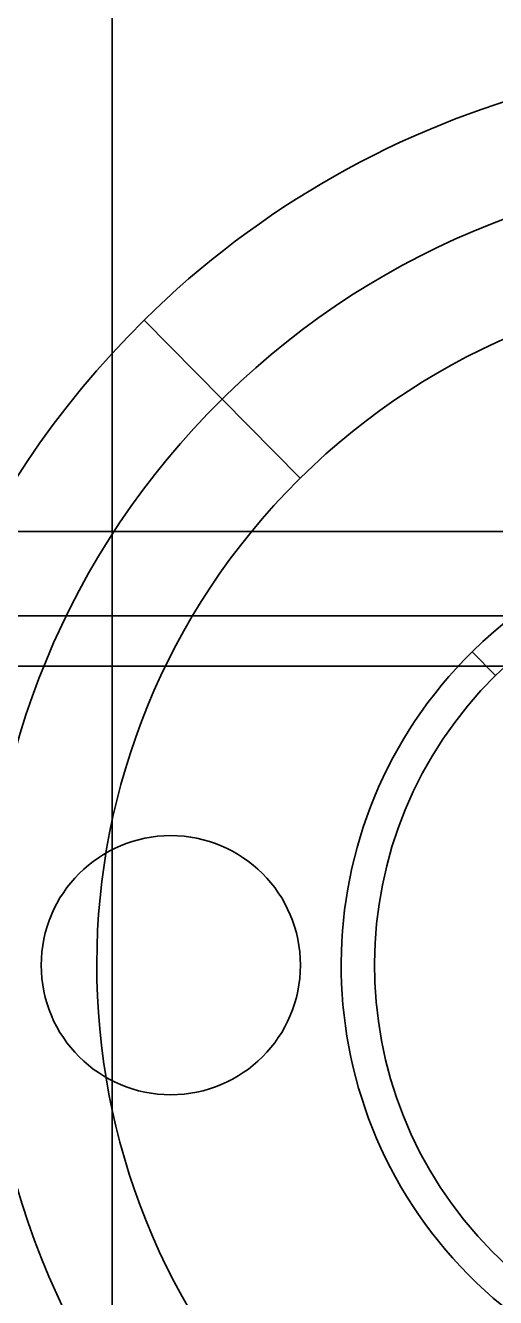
# Model space of a CAD drawing. Header units: millimetres. Extents: x -431 to 3717, y -325 to 2729.
# Drawn here: x 1358.09 to 1370.78, y 481.02 to 515.38 of the extents above; entities that cross this region are included whole.
import ezdxf

# ---------------------------------------------------------------- set-up
doc = ezdxf.new("R2010")
doc.units = ezdxf.units.MM

msp = doc.modelspace()

# ---------------------------------------------------------------- linework, layer by layer
at = {"color": 7, "linetype": 'Continuous', "lineweight": 35}
for p, q in [((1360.429, 538.062), (1360.429, 337)), ((1360.429, 538.062), (1360.429, 337)), ((1365.512, 503.159), (1361.295, 507.427)), ((1361.295, 507.427), (1363.403, 505.293)), ((1338.515, 501.711), (1418.515, 501.711)), ((1338.515, 499.441), (1418.515, 499.441)), ((1370.151, 498.465), (1370.784, 497.824)), ((1338.515, 498.08), (1418.515, 498.08)), ((1338.515, 498.08), (1418.515, 498.08))]:
    msp.add_line(p, q, dxfattribs=at)
msp.add_circle((1362.015, 490), 3.5, dxfattribs=at)
msp.add_circle((1362.015, 490), 3.5, dxfattribs=at)
for radius, start, end in [(24.5, 314.6585, 134.6585), (24.5, 314.6585, 134.6585), (21.5, 314.6585, 134.2993), (18.5, 314.9113, 134.6585), (24.5, 134.6585, 314.6585), (24.5, 134.6585, 314.6585), (21.5, 134.6585, 314.2993), (21.5, 134.2993, 134.6585), (18.5, 134.9113, 314.6585), (18.5, 134.6585, 134.9113), (11.9, 314.6585, 134.6585), (11, 314.6585, 134.6585), (11.9, 134.6585, 314.6585), (11, 134.6585, 314.6585), (11, 134.6585, 314.6585)]:
    msp.add_arc((1378.515, 490), radius, start, end, dxfattribs=at)

doc.saveas('drawing.dxf')
